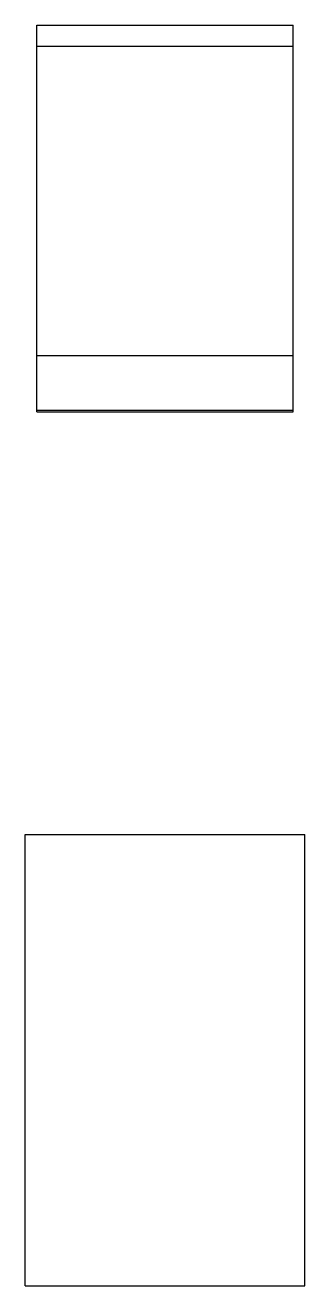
# Model space of a CAD drawing. Header units: metres. Extents: x -1875 to 6496, y -750 to 1895.
# Drawn here: x 6099 to 6496, y 102 to 1895 of the extents above.
import ezdxf

# ---------------------------------------------------------------- set-up
doc = ezdxf.new("R2010")
doc.units = ezdxf.units.M

msp = doc.modelspace()

# ---------------------------------------------------------------- linework, layer by layer
for p, q in [((6115.62, 1345.22, 118), (6115.62, 1895.22, 118)), ((6115.62, 1895.22, 118), (6479.62, 1895.22, 118)), ((6115.62, 1895.22, 100), (6115.62, 1895.22, 118)), ((6115.62, 1345.22, 100), (6115.62, 1895.22, 100)), ((6115.62, 1895.22, 100), (6479.62, 1895.22, 100)), ((6479.62, 1895.22, 100), (6479.62, 1895.22, 118)), ((6479.62, 1345.22, 100), (6479.62, 1895.22, 100)), ((6479.62, 1345.22, 118), (6479.62, 1895.22, 118)), ((6115.62, 1865.22, 416), (6479.62, 1865.22, 416)), ((6115.62, 1347.22, 416), (6115.62, 1865.22, 416)), ((6115.62, 1865.22, 416), (6115.62, 1865.22, 434)), ((6115.62, 1865.22, 434), (6479.62, 1865.22, 434)), ((6115.62, 1347.22, 434), (6115.62, 1865.22, 434)), ((6479.62, 1347.22, 416), (6479.62, 1865.22, 416)), ((6479.62, 1347.22, 434), (6479.62, 1865.22, 434)), ((6479.62, 1865.22, 416), (6479.62, 1865.22, 434)), ((6115.62, 1425.22, 750), (6479.62, 1425.22, 750)), ((6115.62, 1345.22, 750), (6115.62, 1425.22, 750)), ((6115.62, 1425.22, 732), (6479.62, 1425.22, 732)), ((6115.62, 1345.22, 732), (6115.62, 1425.22, 732)), ((6115.62, 1425.22, 732), (6115.62, 1425.22, 750)), ((6479.62, 1345.22, 732), (6479.62, 1425.22, 732)), ((6479.62, 1345.22, 750), (6479.62, 1425.22, 750)), ((6479.62, 1425.22, 732), (6479.62, 1425.22, 750)), ((6115.62, 1347.22, 416), (6479.62, 1347.22, 416)), ((6115.62, 1347.22, 434), (6479.62, 1347.22, 434)), ((6115.62, 1347.22, 416), (6115.62, 1347.22, 434)), ((6479.62, 1347.22, 416), (6479.62, 1347.22, 434)), ((6115.62, 1345.22, 118), (6479.62, 1345.22, 118)), ((6115.62, 1345.22, 100), (6115.62, 1345.22, 118)), ((6115.62, 1345.22, 100), (6479.62, 1345.22, 100)), ((6115.62, 1345.22, 732), (6115.62, 1345.22, 750)), ((6115.62, 1345.22, 750), (6479.62, 1345.22, 750)), ((6115.62, 1345.22, 732), (6479.62, 1345.22, 732)), ((6479.62, 1345.22, 100), (6479.62, 1345.22, 118)), ((6479.62, 1345.22, 732), (6479.62, 1345.22, 750)), ((6099.12, 743.5, -1345.22), (6496.12, 743.5, -1345.22)), ((6099.12, 743.5, -1345.22), (6099.12, 743.5, -1327.22)), ((6099.12, 101.5, -1327.22), (6099.12, 743.5, -1327.22)), ((6099.12, 743.5, -1327.22), (6496.12, 743.5, -1327.22)), ((6099.12, 101.5, -1345.22), (6099.12, 743.5, -1345.22)), ((6496.12, 101.5, -1327.22), (6496.12, 743.5, -1327.22)), ((6496.12, 743.5, -1345.22), (6496.12, 743.5, -1327.22)), ((6496.12, 101.5, -1345.22), (6496.12, 743.5, -1345.22)), ((6099.12, 101.5, -1345.22), (6099.12, 101.5, -1327.22)), ((6099.12, 101.5, -1345.22), (6496.12, 101.5, -1345.22)), ((6099.12, 101.5, -1327.22), (6496.12, 101.5, -1327.22)), ((6496.12, 101.5, -1345.22), (6496.12, 101.5, -1327.22))]:
    msp.add_line(p, q)

doc.saveas('drawing.dxf')
